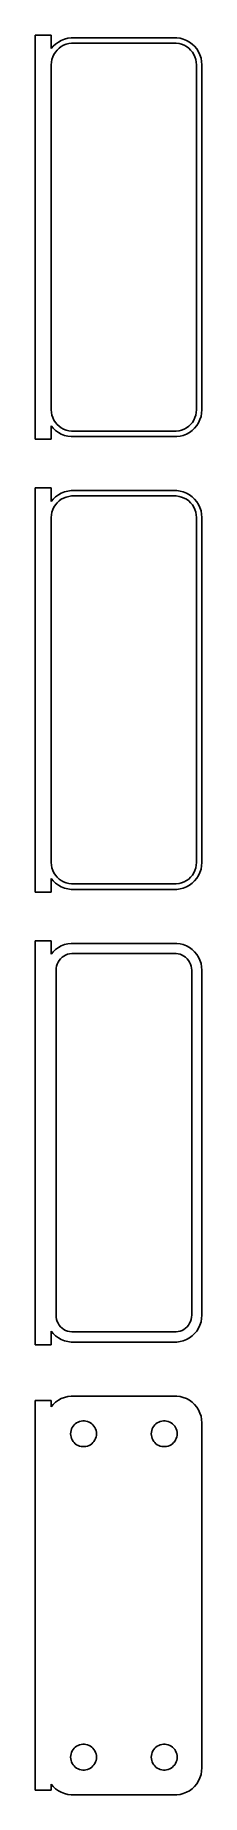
# Model space of a CAD drawing. Header units: metres. Extents: x -16 to 14, y 299 to 625.
import ezdxf

# ---------------------------------------------------------------- set-up
doc = ezdxf.new("R2010")
doc.units = ezdxf.units.M

msp = doc.modelspace()

# ---------------------------------------------------------------- linework, layer by layer
for p, q in [((-13.5, 625.49), (-16.5, 625.49)), ((-16.5, 625.49), (-16.5, 550.51)), ((-13.5, 622.993), (-13.5, 625.49)), ((-12.6871, 623.853), (-13.1448, 623.423)), ((-12.1791, 624.222), (-12.6871, 623.853)), ((-11.6289, 624.524), (-12.1791, 624.222)), ((-11.6433, 623.377), (-11.2031, 623.619)), ((-11.0451, 624.755), (-11.6289, 624.524)), ((-11.2031, 623.619), (-10.7361, 623.804)), ((-10.4369, 624.911), (-11.0451, 624.755)), ((-10.7361, 623.804), (-10.2495, 623.929)), ((-9.81395, 624.99), (-10.4369, 624.911)), ((-10.2495, 623.929), (-9.75116, 623.992)), ((9.81395, 624.99), (-9.81395, 624.99)), ((-9.75116, 623.992), (9.75116, 623.992)), ((9.75116, 623.992), (10.2495, 623.929)), ((10.4369, 624.911), (9.81395, 624.99)), ((10.2495, 623.929), (10.7361, 623.804)), ((11.0451, 624.755), (10.4369, 624.911)), ((10.7361, 623.804), (11.2031, 623.619)), ((11.6289, 624.524), (11.0451, 624.755)), ((11.2031, 623.619), (11.6433, 623.377)), ((12.1791, 624.222), (11.6289, 624.524)), ((12.6871, 623.853), (12.1791, 624.222)), ((13.1448, 623.423), (12.6871, 623.853)), ((-13.1448, 623.423), (-13.5, 622.993)), ((-13.5, 620), (-13.4684, 620.501)), ((-13.4684, 620.501), (-13.3743, 620.995)), ((-13.3743, 620.995), (-13.2191, 621.472)), ((-13.2191, 621.472), (-13.0052, 621.927)), ((-13.0052, 621.927), (-12.7361, 622.351)), ((-12.7361, 622.351), (-12.4159, 622.738)), ((-12.4159, 622.738), (-12.0497, 623.082)), ((-12.0497, 623.082), (-11.6433, 623.377)), ((11.6433, 623.377), (12.0497, 623.082)), ((12.0497, 623.082), (12.4159, 622.738)), ((12.4159, 622.738), (12.7361, 622.351)), ((12.7361, 622.351), (13.0052, 621.927)), ((13.0052, 621.927), (13.2191, 621.472)), ((13.5451, 622.939), (13.1448, 623.423)), ((13.2191, 621.472), (13.3743, 620.995)), ((13.3743, 620.995), (13.4684, 620.501)), ((13.4684, 620.501), (13.5, 620)), ((13.8815, 622.409), (13.5451, 622.939)), ((14.1489, 621.841), (13.8815, 622.409)), ((14.3429, 621.243), (14.1489, 621.841)), ((14.4606, 620.627), (14.3429, 621.243)), ((14.5, 620), (14.4606, 620.627)), ((-13.5, 556), (-13.5, 620)), ((13.5, 620), (13.5, 556)), ((14.5, 556), (14.5, 620)), ((-13.4684, 555.499), (-13.5, 556)), ((-13.3743, 555.005), (-13.4684, 555.499)), ((13.4684, 555.499), (13.3743, 555.005)), ((13.5, 556), (13.4684, 555.499)), ((14.3429, 554.757), (14.4606, 555.373)), ((14.4606, 555.373), (14.5, 556)), ((-13.5, 553.007), (-13.1448, 552.577)), ((-13.5, 550.51), (-13.5, 553.007)), ((-13.2191, 554.528), (-13.3743, 555.005)), ((-13.0052, 554.073), (-13.2191, 554.528)), ((-13.1448, 552.577), (-12.6871, 552.147)), ((-12.7361, 553.649), (-13.0052, 554.073)), ((-12.4159, 553.262), (-12.7361, 553.649)), ((-12.6871, 552.147), (-12.1791, 551.778)), ((-12.0497, 552.918), (-12.4159, 553.262)), ((-12.1791, 551.778), (-11.6289, 551.476)), ((-11.6433, 552.623), (-12.0497, 552.918)), ((-11.2031, 552.381), (-11.6433, 552.623)), ((-10.7361, 552.196), (-11.2031, 552.381)), ((-10.2495, 552.071), (-10.7361, 552.196)), ((-9.75116, 552.008), (-10.2495, 552.071)), ((9.75116, 552.008), (-9.75116, 552.008)), ((10.2495, 552.071), (9.75116, 552.008)), ((10.7361, 552.196), (10.2495, 552.071)), ((11.2031, 552.381), (10.7361, 552.196)), ((11.6433, 552.623), (11.2031, 552.381)), ((11.6289, 551.476), (12.1791, 551.778)), ((12.0497, 552.918), (11.6433, 552.623)), ((12.4159, 553.262), (12.0497, 552.918)), ((12.1791, 551.778), (12.6871, 552.147)), ((12.7361, 553.649), (12.4159, 553.262)), ((12.6871, 552.147), (13.1448, 552.577)), ((13.0052, 554.073), (12.7361, 553.649)), ((13.2191, 554.528), (13.0052, 554.073)), ((13.1448, 552.577), (13.5451, 553.061)), ((13.3743, 555.005), (13.2191, 554.528)), ((13.5451, 553.061), (13.8815, 553.591)), ((13.8815, 553.591), (14.1489, 554.159)), ((14.1489, 554.159), (14.3429, 554.757)), ((-16.5, 550.51), (-13.5, 550.51)), ((-11.6289, 551.476), (-11.0451, 551.245)), ((-11.0451, 551.245), (-10.4369, 551.089)), ((-10.4369, 551.089), (-9.81395, 551.01)), ((-9.81395, 551.01), (9.81395, 551.01)), ((9.81395, 551.01), (10.4369, 551.089)), ((10.4369, 551.089), (11.0451, 551.245)), ((11.0451, 551.245), (11.6289, 551.476)), ((-13.5, 541.49), (-16.5, 541.49)), ((-16.5, 541.49), (-16.5, 466.51)), ((-13.5, 538.993), (-13.5, 541.49)), ((-13.1448, 539.423), (-13.5, 538.993)), ((-12.6871, 539.853), (-13.1448, 539.423)), ((-12.7361, 538.351), (-12.4159, 538.738)), ((-12.1791, 540.222), (-12.6871, 539.853)), ((-12.4159, 538.738), (-12.0497, 539.082)), ((-11.6289, 540.524), (-12.1791, 540.222)), ((-12.0497, 539.082), (-11.6433, 539.377)), ((-11.6433, 539.377), (-11.2031, 539.619)), ((-11.0451, 540.755), (-11.6289, 540.524)), ((-11.2031, 539.619), (-10.7361, 539.804)), ((-10.4369, 540.911), (-11.0451, 540.755)), ((-10.7361, 539.804), (-10.2495, 539.929)), ((-9.81395, 540.99), (-10.4369, 540.911)), ((-10.2495, 539.929), (-9.75116, 539.992)), ((9.81395, 540.99), (-9.81395, 540.99)), ((-9.75116, 539.992), (9.75116, 539.992)), ((9.75116, 539.992), (10.2495, 539.929)), ((10.4369, 540.911), (9.81395, 540.99)), ((10.2495, 539.929), (10.7361, 539.804)), ((11.0451, 540.755), (10.4369, 540.911)), ((10.7361, 539.804), (11.2031, 539.619)), ((11.6289, 540.524), (11.0451, 540.755)), ((11.2031, 539.619), (11.6433, 539.377)), ((12.1791, 540.222), (11.6289, 540.524)), ((11.6433, 539.377), (12.0497, 539.082)), ((12.0497, 539.082), (12.4159, 538.738)), ((12.6871, 539.853), (12.1791, 540.222)), ((12.4159, 538.738), (12.7361, 538.351)), ((13.1448, 539.423), (12.6871, 539.853)), ((13.5451, 538.939), (13.1448, 539.423)), ((13.8815, 538.409), (13.5451, 538.939)), ((-13.5, 536), (-13.4684, 536.501)), ((-13.5, 472), (-13.5, 536)), ((-13.4684, 536.501), (-13.3743, 536.995)), ((-13.3743, 536.995), (-13.2191, 537.472)), ((-13.2191, 537.472), (-13.0052, 537.927)), ((-13.0052, 537.927), (-12.7361, 538.351)), ((12.7361, 538.351), (13.0052, 537.927)), ((13.0052, 537.927), (13.2191, 537.472)), ((13.2191, 537.472), (13.3743, 536.995)), ((13.3743, 536.995), (13.4684, 536.501)), ((13.4684, 536.501), (13.5, 536)), ((13.5, 536), (13.5, 472)), ((14.1489, 537.841), (13.8815, 538.409)), ((14.3429, 537.243), (14.1489, 537.841)), ((14.4606, 536.627), (14.3429, 537.243)), ((14.5, 536), (14.4606, 536.627)), ((14.5, 472), (14.5, 536)), ((-13.4684, 471.499), (-13.5, 472)), ((-13.3743, 471.005), (-13.4684, 471.499)), ((-13.2191, 470.528), (-13.3743, 471.005)), ((-13.0052, 470.073), (-13.2191, 470.528)), ((13.2191, 470.528), (13.0052, 470.073)), ((13.3743, 471.005), (13.2191, 470.528)), ((13.4684, 471.499), (13.3743, 471.005)), ((13.5, 472), (13.4684, 471.499)), ((13.8815, 469.591), (14.1489, 470.159)), ((14.1489, 470.159), (14.3429, 470.757)), ((14.3429, 470.757), (14.4606, 471.373)), ((14.4606, 471.373), (14.5, 472)), ((-13.5, 469.007), (-13.1448, 468.577)), ((-13.5, 466.51), (-13.5, 469.007)), ((-13.1448, 468.577), (-12.6871, 468.147)), ((-12.7361, 469.649), (-13.0052, 470.073)), ((-12.4159, 469.262), (-12.7361, 469.649)), ((-12.6871, 468.147), (-12.1791, 467.778)), ((-12.0497, 468.918), (-12.4159, 469.262)), ((-12.1791, 467.778), (-11.6289, 467.476)), ((-11.6433, 468.623), (-12.0497, 468.918)), ((-11.2031, 468.381), (-11.6433, 468.623)), ((-11.6289, 467.476), (-11.0451, 467.245)), ((-10.7361, 468.196), (-11.2031, 468.381)), ((-11.0451, 467.245), (-10.4369, 467.089)), ((-10.2495, 468.071), (-10.7361, 468.196)), ((-10.4369, 467.089), (-9.81395, 467.01)), ((-9.75116, 468.008), (-10.2495, 468.071)), ((-9.81395, 467.01), (9.81395, 467.01)), ((9.75116, 468.008), (-9.75116, 468.008)), ((10.2495, 468.071), (9.75116, 468.008)), ((9.81395, 467.01), (10.4369, 467.089)), ((10.7361, 468.196), (10.2495, 468.071)), ((10.4369, 467.089), (11.0451, 467.245)), ((11.2031, 468.381), (10.7361, 468.196)), ((11.0451, 467.245), (11.6289, 467.476)), ((11.6433, 468.623), (11.2031, 468.381)), ((11.6289, 467.476), (12.1791, 467.778)), ((12.0497, 468.918), (11.6433, 468.623)), ((12.4159, 469.262), (12.0497, 468.918)), ((12.1791, 467.778), (12.6871, 468.147)), ((12.7361, 469.649), (12.4159, 469.262)), ((12.6871, 468.147), (13.1448, 468.577)), ((13.0052, 470.073), (12.7361, 469.649)), ((13.1448, 468.577), (13.5451, 469.061)), ((13.5451, 469.061), (13.8815, 469.591)), ((-16.5, 466.51), (-13.5, 466.51)), ((-13.5, 457.479), (-16.5, 457.479)), ((-16.5, 457.479), (-16.5, 382.521)), ((-13.5, 454.993), (-13.5, 457.479)), ((-13.1448, 455.423), (-13.5, 454.993)), ((-12.6871, 455.853), (-13.1448, 455.423)), ((-12.1791, 456.222), (-12.6871, 455.853)), ((-12.2279, 453.5), (-12.0184, 453.83)), ((-11.6289, 456.524), (-12.1791, 456.222)), ((-12.0184, 453.83), (-11.7692, 454.131)), ((-11.7692, 454.131), (-11.4842, 454.399)), ((-11.0451, 456.755), (-11.6289, 456.524)), ((-11.4842, 454.399), (-11.168, 454.628)), ((-11.168, 454.628), (-10.8254, 454.817)), ((-10.4369, 456.911), (-11.0451, 456.755)), ((-10.8254, 454.817), (-10.4619, 454.961)), ((-10.4619, 454.961), (-10.0833, 455.058)), ((-9.81395, 456.99), (-10.4369, 456.911)), ((-10.0833, 455.058), (-9.69545, 455.107)), ((9.81395, 456.99), (-9.81395, 456.99)), ((-9.69545, 455.107), (9.69545, 455.107)), ((9.69545, 455.107), (10.0833, 455.058)), ((10.4369, 456.911), (9.81395, 456.99)), ((10.0833, 455.058), (10.4619, 454.961)), ((11.0451, 456.755), (10.4369, 456.911)), ((10.4619, 454.961), (10.8254, 454.817)), ((10.8254, 454.817), (11.168, 454.628)), ((11.6289, 456.524), (11.0451, 456.755)), ((11.168, 454.628), (11.4842, 454.399)), ((11.4842, 454.399), (11.7692, 454.131)), ((12.1791, 456.222), (11.6289, 456.524)), ((11.7692, 454.131), (12.0184, 453.83)), ((12.0184, 453.83), (12.2279, 453.5)), ((12.6871, 455.853), (12.1791, 456.222)), ((13.1448, 455.423), (12.6871, 455.853)), ((13.5451, 454.939), (13.1448, 455.423)), ((13.8815, 454.409), (13.5451, 454.939)), ((14.1489, 453.841), (13.8815, 454.409)), ((14.3429, 453.243), (14.1489, 453.841)), ((-12.6129, 452), (-12.5884, 452.39)), ((-12.6129, 388), (-12.6129, 452)), ((-12.5884, 452.39), (-12.5151, 452.774)), ((-12.5151, 452.774), (-12.3943, 453.146)), ((-12.3943, 453.146), (-12.2279, 453.5)), ((12.2279, 453.5), (12.3943, 453.146)), ((12.3943, 453.146), (12.5151, 452.774)), ((12.5151, 452.774), (12.5884, 452.39)), ((12.5884, 452.39), (12.6129, 452)), ((12.6129, 452), (12.6129, 388)), ((14.4606, 452.627), (14.3429, 453.243)), ((14.5, 452), (14.4606, 452.627)), ((14.5, 388), (14.5, 452)), ((-12.5884, 387.61), (-12.6129, 388)), ((-12.5151, 387.226), (-12.5884, 387.61)), ((-12.3943, 386.854), (-12.5151, 387.226)), ((-12.2279, 386.5), (-12.3943, 386.854)), ((-12.0184, 386.17), (-12.2279, 386.5)), ((-11.7692, 385.869), (-12.0184, 386.17)), ((-11.4842, 385.601), (-11.7692, 385.869)), ((-11.168, 385.372), (-11.4842, 385.601)), ((-10.8254, 385.183), (-11.168, 385.372)), ((11.168, 385.372), (10.8254, 385.183)), ((11.4842, 385.601), (11.168, 385.372)), ((11.7692, 385.869), (11.4842, 385.601)), ((12.0184, 386.17), (11.7692, 385.869)), ((12.2279, 386.5), (12.0184, 386.17)), ((12.3943, 386.854), (12.2279, 386.5)), ((12.5151, 387.226), (12.3943, 386.854)), ((12.5884, 387.61), (12.5151, 387.226)), ((12.6129, 388), (12.5884, 387.61)), ((13.5451, 385.061), (13.8815, 385.591)), ((13.8815, 385.591), (14.1489, 386.159)), ((14.1489, 386.159), (14.3429, 386.757)), ((14.3429, 386.757), (14.4606, 387.373)), ((14.4606, 387.373), (14.5, 388)), ((-16.5, 382.521), (-13.5, 382.521)), ((-13.5, 385.007), (-13.1448, 384.577)), ((-13.5, 382.521), (-13.5, 385.007)), ((-13.1448, 384.577), (-12.6871, 384.147)), ((-12.6871, 384.147), (-12.1791, 383.778)), ((-12.1791, 383.778), (-11.6289, 383.476)), ((-11.6289, 383.476), (-11.0451, 383.245)), ((-11.0451, 383.245), (-10.4369, 383.089)), ((-10.4619, 385.039), (-10.8254, 385.183)), ((-10.0833, 384.942), (-10.4619, 385.039)), ((-10.4369, 383.089), (-9.81395, 383.01)), ((-9.69545, 384.893), (-10.0833, 384.942)), ((-9.81395, 383.01), (9.81395, 383.01)), ((9.69545, 384.893), (-9.69545, 384.893)), ((10.0833, 384.942), (9.69545, 384.893)), ((9.81395, 383.01), (10.4369, 383.089)), ((10.4619, 385.039), (10.0833, 384.942)), ((10.4369, 383.089), (11.0451, 383.245)), ((10.8254, 385.183), (10.4619, 385.039)), ((11.0451, 383.245), (11.6289, 383.476)), ((11.6289, 383.476), (12.1791, 383.778)), ((12.1791, 383.778), (12.6871, 384.147)), ((12.6871, 384.147), (13.1448, 384.577)), ((13.1448, 384.577), (13.5451, 385.061)), ((-12.1791, 372.222), (-12.6871, 371.853)), ((-11.6289, 372.524), (-12.1791, 372.222)), ((-11.0451, 372.755), (-11.6289, 372.524)), ((-10.4369, 372.911), (-11.0451, 372.755)), ((-9.81395, 372.99), (-10.4369, 372.911)), ((9.81395, 372.99), (-9.81395, 372.99)), ((10.4369, 372.911), (9.81395, 372.99)), ((11.0451, 372.755), (10.4369, 372.911)), ((11.6289, 372.524), (11.0451, 372.755)), ((12.1791, 372.222), (11.6289, 372.524)), ((12.6871, 371.853), (12.1791, 372.222)), ((-13.5, 372.153), (-16.5, 372.153)), ((-16.5, 372.153), (-16.5, 299.847)), ((-13.5, 370.993), (-13.5, 372.153)), ((-13.1448, 371.423), (-13.5, 370.993)), ((-12.6871, 371.853), (-13.1448, 371.423)), ((13.1448, 371.423), (12.6871, 371.853)), ((13.5451, 370.939), (13.1448, 371.423)), ((13.8815, 370.409), (13.5451, 370.939)), ((14.1489, 369.841), (13.8815, 370.409)), ((14.3429, 369.243), (14.1489, 369.841)), ((14.4606, 368.627), (14.3429, 369.243)), ((-9.89999, 366), (-9.88107, 366.301)), ((-9.88107, 365.699), (-9.89999, 366)), ((-9.88107, 366.301), (-9.82458, 366.597)), ((-9.82458, 365.403), (-9.88107, 365.699)), ((-9.82458, 366.597), (-9.73146, 366.883)), ((-9.73146, 366.883), (-9.60313, 367.156)), ((-9.60313, 367.156), (-9.44164, 367.411)), ((-9.44164, 367.411), (-9.24951, 367.643)), ((-9.24951, 367.643), (-9.02982, 367.849)), ((-9.02982, 367.849), (-8.78598, 368.026)), ((-8.78598, 368.026), (-8.52187, 368.172)), ((-8.52187, 368.172), (-8.24164, 368.283)), ((-8.24164, 368.283), (-7.94971, 368.357)), ((-7.94971, 368.357), (-7.6507, 368.395)), ((-7.6507, 368.395), (-7.34929, 368.395)), ((-7.34929, 368.395), (-7.05028, 368.357)), ((-7.05028, 368.357), (-6.75835, 368.283)), ((-6.75835, 368.283), (-6.47812, 368.172)), ((-6.47812, 368.172), (-6.214, 368.026)), ((-6.214, 368.026), (-5.97017, 367.849)), ((-5.97017, 367.849), (-5.75047, 367.643)), ((-5.75047, 367.643), (-5.55835, 367.411)), ((-5.55835, 367.411), (-5.39685, 367.156)), ((-5.39685, 367.156), (-5.26852, 366.883)), ((-5.26852, 366.883), (-5.1754, 366.597)), ((-5.1754, 366.597), (-5.11891, 366.301)), ((-5.11891, 365.699), (-5.1754, 365.403)), ((-5.11891, 366.301), (-5.09999, 366)), ((-5.09999, 366), (-5.11891, 365.699)), ((5.09999, 366), (5.11891, 366.301)), ((5.11891, 365.699), (5.09999, 366)), ((5.11891, 366.301), (5.1754, 366.597)), ((5.1754, 365.403), (5.11891, 365.699)), ((5.1754, 366.597), (5.26852, 366.883)), ((5.26852, 366.883), (5.39685, 367.156)), ((5.39685, 367.156), (5.55835, 367.411)), ((5.55835, 367.411), (5.75047, 367.643)), ((5.75047, 367.643), (5.97017, 367.849)), ((5.97017, 367.849), (6.214, 368.026)), ((6.214, 368.026), (6.47812, 368.172)), ((6.47812, 368.172), (6.75835, 368.283)), ((6.75835, 368.283), (7.05028, 368.357)), ((7.05028, 368.357), (7.34929, 368.395)), ((7.34929, 368.395), (7.6507, 368.395)), ((7.6507, 368.395), (7.94971, 368.357)), ((7.94971, 368.357), (8.24164, 368.283)), ((8.24164, 368.283), (8.52187, 368.172)), ((8.52187, 368.172), (8.78598, 368.026)), ((8.78598, 368.026), (9.02982, 367.849)), ((9.02982, 367.849), (9.24951, 367.643)), ((9.24951, 367.643), (9.44164, 367.411)), ((9.44164, 367.411), (9.60313, 367.156)), ((9.60313, 367.156), (9.73146, 366.883)), ((9.73146, 366.883), (9.82458, 366.597)), ((9.82458, 366.597), (9.88107, 366.301)), ((9.88107, 365.699), (9.82458, 365.403)), ((9.88107, 366.301), (9.89999, 366)), ((9.89999, 366), (9.88107, 365.699)), ((14.5, 368), (14.4606, 368.627)), ((14.5, 304), (14.5, 368)), ((-9.73146, 365.117), (-9.82458, 365.403)), ((-9.60313, 364.844), (-9.73146, 365.117)), ((-9.44164, 364.589), (-9.60313, 364.844)), ((-9.24951, 364.357), (-9.44164, 364.589)), ((-9.02982, 364.151), (-9.24951, 364.357)), ((-8.78598, 363.974), (-9.02982, 364.151)), ((-8.52187, 363.828), (-8.78598, 363.974)), ((-8.24164, 363.717), (-8.52187, 363.828)), ((-7.94971, 363.643), (-8.24164, 363.717)), ((-7.6507, 363.605), (-7.94971, 363.643)), ((-7.34929, 363.605), (-7.6507, 363.605)), ((-7.05028, 363.643), (-7.34929, 363.605)), ((-6.75835, 363.717), (-7.05028, 363.643)), ((-6.47812, 363.828), (-6.75835, 363.717)), ((-6.214, 363.974), (-6.47812, 363.828)), ((-5.97017, 364.151), (-6.214, 363.974)), ((-5.75047, 364.357), (-5.97017, 364.151)), ((-5.55835, 364.589), (-5.75047, 364.357)), ((-5.39685, 364.844), (-5.55835, 364.589)), ((-5.26852, 365.117), (-5.39685, 364.844)), ((-5.1754, 365.403), (-5.26852, 365.117)), ((5.26852, 365.117), (5.1754, 365.403)), ((5.39685, 364.844), (5.26852, 365.117)), ((5.55835, 364.589), (5.39685, 364.844)), ((5.75047, 364.357), (5.55835, 364.589)), ((5.97017, 364.151), (5.75047, 364.357)), ((6.214, 363.974), (5.97017, 364.151)), ((6.47812, 363.828), (6.214, 363.974)), ((6.75835, 363.717), (6.47812, 363.828)), ((7.05028, 363.643), (6.75835, 363.717)), ((7.34929, 363.605), (7.05028, 363.643)), ((7.6507, 363.605), (7.34929, 363.605)), ((7.94971, 363.643), (7.6507, 363.605)), ((8.24164, 363.717), (7.94971, 363.643)), ((8.52187, 363.828), (8.24164, 363.717)), ((8.78598, 363.974), (8.52187, 363.828)), ((9.02982, 364.151), (8.78598, 363.974)), ((9.24951, 364.357), (9.02982, 364.151)), ((9.44164, 364.589), (9.24951, 364.357)), ((9.60313, 364.844), (9.44164, 364.589)), ((9.73146, 365.117), (9.60313, 364.844)), ((9.82458, 365.403), (9.73146, 365.117)), ((-9.73146, 306.883), (-9.60313, 307.156)), ((-9.60313, 307.156), (-9.44164, 307.411)), ((-9.44164, 307.411), (-9.24951, 307.643)), ((-9.24951, 307.643), (-9.02982, 307.849)), ((-9.02982, 307.849), (-8.78598, 308.026)), ((-8.78598, 308.026), (-8.52187, 308.172)), ((-8.52187, 308.172), (-8.24164, 308.283)), ((-8.24164, 308.283), (-7.94971, 308.357)), ((-7.94971, 308.357), (-7.6507, 308.395)), ((-7.6507, 308.395), (-7.34929, 308.395)), ((-7.34929, 308.395), (-7.05028, 308.357)), ((-7.05028, 308.357), (-6.75835, 308.283)), ((-6.75835, 308.283), (-6.47812, 308.172)), ((-6.47812, 308.172), (-6.214, 308.026)), ((-6.214, 308.026), (-5.97017, 307.849)), ((-5.97017, 307.849), (-5.75047, 307.643)), ((-5.75047, 307.643), (-5.55835, 307.411)), ((-5.55835, 307.411), (-5.39685, 307.156)), ((-5.39685, 307.156), (-5.26852, 306.883)), ((5.26852, 306.883), (5.39685, 307.156)), ((5.39685, 307.156), (5.55835, 307.411)), ((5.55835, 307.411), (5.75047, 307.643)), ((5.75047, 307.643), (5.97017, 307.849)), ((5.97017, 307.849), (6.214, 308.026)), ((6.214, 308.026), (6.47812, 308.172)), ((6.47812, 308.172), (6.75835, 308.283)), ((6.75835, 308.283), (7.05028, 308.357)), ((7.05028, 308.357), (7.34929, 308.395)), ((7.34929, 308.395), (7.6507, 308.395)), ((7.6507, 308.395), (7.94971, 308.357)), ((7.94971, 308.357), (8.24164, 308.283)), ((8.24164, 308.283), (8.52187, 308.172)), ((8.52187, 308.172), (8.78598, 308.026)), ((8.78598, 308.026), (9.02982, 307.849)), ((9.02982, 307.849), (9.24951, 307.643)), ((9.24951, 307.643), (9.44164, 307.411)), ((9.44164, 307.411), (9.60313, 307.156)), ((9.60313, 307.156), (9.73146, 306.883)), ((-9.89999, 306), (-9.88107, 306.301)), ((-9.88107, 305.699), (-9.89999, 306)), ((-9.88107, 306.301), (-9.82458, 306.597)), ((-9.82458, 305.403), (-9.88107, 305.699)), ((-9.82458, 306.597), (-9.73146, 306.883)), ((-9.73146, 305.117), (-9.82458, 305.403)), ((-9.60313, 304.844), (-9.73146, 305.117)), ((-9.44164, 304.589), (-9.60313, 304.844)), ((-9.24951, 304.357), (-9.44164, 304.589)), ((-9.02982, 304.151), (-9.24951, 304.357)), ((-8.78598, 303.974), (-9.02982, 304.151)), ((-8.52187, 303.828), (-8.78598, 303.974)), ((-8.24164, 303.717), (-8.52187, 303.828)), ((-7.94971, 303.643), (-8.24164, 303.717)), ((-7.6507, 303.605), (-7.94971, 303.643)), ((-7.05028, 303.643), (-7.34929, 303.605)), ((-6.75835, 303.717), (-7.05028, 303.643)), ((-6.47812, 303.828), (-6.75835, 303.717)), ((-6.214, 303.974), (-6.47812, 303.828)), ((-5.97017, 304.151), (-6.214, 303.974)), ((-5.75047, 304.357), (-5.97017, 304.151)), ((-5.55835, 304.589), (-5.75047, 304.357)), ((-5.39685, 304.844), (-5.55835, 304.589)), ((-5.26852, 305.117), (-5.39685, 304.844)), ((-5.26852, 306.883), (-5.1754, 306.597)), ((-5.1754, 305.403), (-5.26852, 305.117)), ((-5.1754, 306.597), (-5.11891, 306.301)), ((-5.11891, 305.699), (-5.1754, 305.403)), ((-5.11891, 306.301), (-5.09999, 306)), ((-5.09999, 306), (-5.11891, 305.699)), ((5.09999, 306), (5.11891, 306.301)), ((5.11891, 305.699), (5.09999, 306)), ((5.11891, 306.301), (5.1754, 306.597)), ((5.1754, 305.403), (5.11891, 305.699)), ((5.1754, 306.597), (5.26852, 306.883)), ((5.26852, 305.117), (5.1754, 305.403)), ((5.39685, 304.844), (5.26852, 305.117)), ((5.55835, 304.589), (5.39685, 304.844)), ((5.75047, 304.357), (5.55835, 304.589)), ((5.97017, 304.151), (5.75047, 304.357)), ((6.214, 303.974), (5.97017, 304.151)), ((6.47812, 303.828), (6.214, 303.974)), ((6.75835, 303.717), (6.47812, 303.828)), ((7.05028, 303.643), (6.75835, 303.717)), ((7.34929, 303.605), (7.05028, 303.643)), ((7.94971, 303.643), (7.6507, 303.605)), ((8.24164, 303.717), (7.94971, 303.643)), ((8.52187, 303.828), (8.24164, 303.717)), ((8.78598, 303.974), (8.52187, 303.828)), ((9.02982, 304.151), (8.78598, 303.974)), ((9.24951, 304.357), (9.02982, 304.151)), ((9.44164, 304.589), (9.24951, 304.357)), ((9.60313, 304.844), (9.44164, 304.589)), ((9.73146, 305.117), (9.60313, 304.844)), ((9.73146, 306.883), (9.82458, 306.597)), ((9.82458, 305.403), (9.73146, 305.117)), ((9.82458, 306.597), (9.88107, 306.301)), ((9.88107, 305.699), (9.82458, 305.403)), ((9.88107, 306.301), (9.89999, 306)), ((9.89999, 306), (9.88107, 305.699)), ((14.4606, 303.373), (14.5, 304)), ((-13.5, 299.847), (-13.5, 301.007)), ((-13.5, 301.007), (-13.1448, 300.577)), ((-13.1448, 300.577), (-12.6871, 300.147)), ((-7.34929, 303.605), (-7.6507, 303.605)), ((7.6507, 303.605), (7.34929, 303.605)), ((12.6871, 300.147), (13.1448, 300.577)), ((13.1448, 300.577), (13.5451, 301.061)), ((13.5451, 301.061), (13.8815, 301.591)), ((13.8815, 301.591), (14.1489, 302.159)), ((14.1489, 302.159), (14.3429, 302.757)), ((14.3429, 302.757), (14.4606, 303.373)), ((-16.5, 299.847), (-13.5, 299.847)), ((-12.6871, 300.147), (-12.1791, 299.778)), ((-12.1791, 299.778), (-11.6289, 299.476)), ((-11.6289, 299.476), (-11.0451, 299.245)), ((-11.0451, 299.245), (-10.4369, 299.089)), ((-10.4369, 299.089), (-9.81395, 299.01)), ((-9.81395, 299.01), (9.81395, 299.01)), ((9.81395, 299.01), (10.4369, 299.089)), ((10.4369, 299.089), (11.0451, 299.245)), ((11.0451, 299.245), (11.6289, 299.476)), ((11.6289, 299.476), (12.1791, 299.778)), ((12.1791, 299.778), (12.6871, 300.147))]:
    msp.add_line(p, q)

doc.saveas('drawing.dxf')
